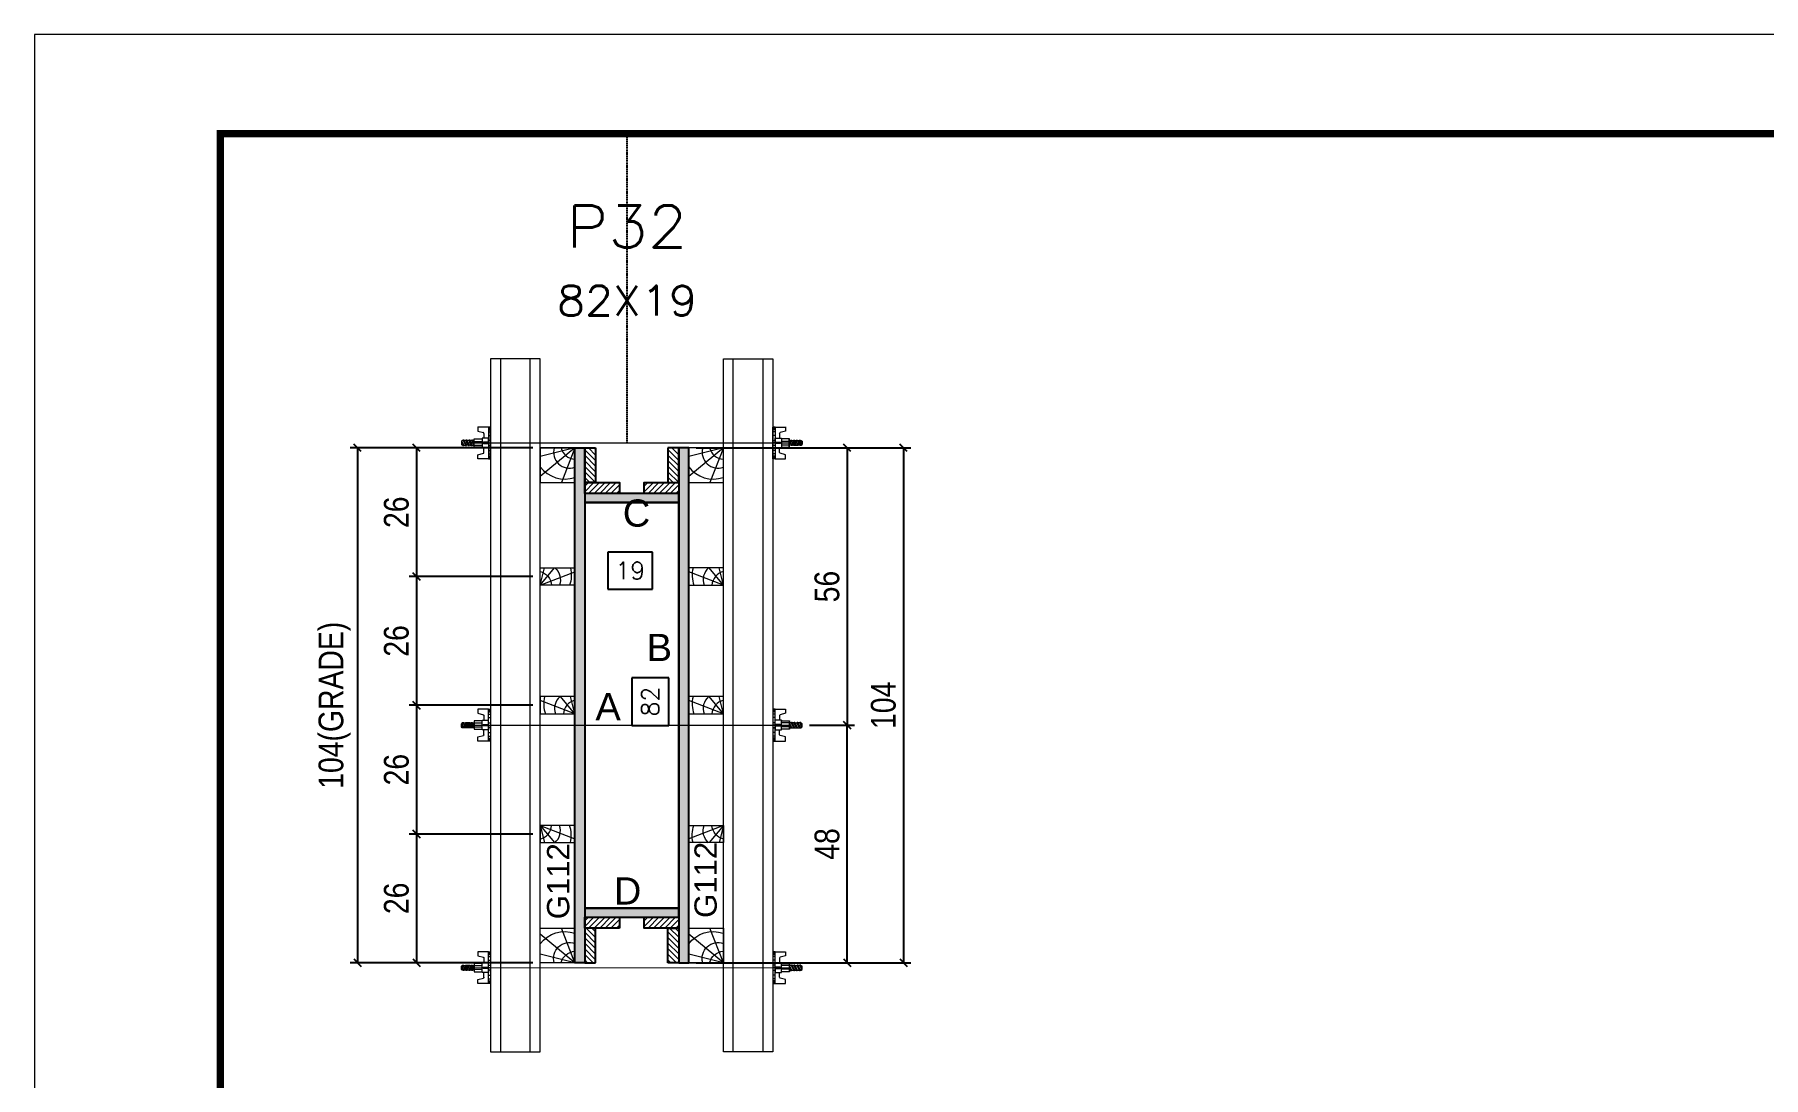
# Model space of a CAD drawing. Extents: x 808 to 7089, y -98 to 17032.
# Drawn here: x 808 to 1507, y 6274 to 6695 of the extents above; entities that cross this region are included whole.
import ezdxf
from ezdxf.enums import TextEntityAlignment as Align

# ---------------------------------------------------------------- set-up
doc = ezdxf.new("R2010")
doc.units = 0
doc.linetypes.add('DASHED', pattern=[0.75, 0.5, -0.25])
doc.linetypes.add('HIDDEN', pattern=[0.375, 0.25, -0.125])
for name, color, linetype in [('CHAPA', 1, 'Continuous'), ('Cota Seção (2x)', 241, 'Continuous'), ('MEIO_PONT', 93, 'Continuous'), ('Painéis', 200, 'Continuous'), ('SARRAFO', 251, 'Continuous'), ('Texto de Titulo', 7, 'Continuous'), ('Texto Qtd Sarr', 242, 'Continuous'), ('TEXTO_GERAL', 7, 'Continuous')]:
    doc.layers.add(name, color=color, linetype=linetype)
for name, color, linetype, lineweight in [('Folhas', 255, 'Continuous', 9), ('Hachura', 251, 'Continuous', 9), ('Madeira', 126, 'Continuous', 18), ('Perfil Metálico', 224, 'Continuous', 18), ('SARRAFO DE PRESSAO', 251, 'DASHED', 9), ('Texto Seção', 7, 'Continuous', 15)]:
    doc.layers.add(name, color=color, linetype=linetype, lineweight=lineweight)
doc.styles.add('ARIAL', font='arial.ttf')
doc.styles.add('COTA TECNICA 2X', font='techl___.ttf', dxfattribs={"height": 10})
doc.styles.add('ROMANS', font='romans.shx')
doc.styles.add('SANSSERIF', font='sas_____.pfb')
doc.dimstyles.new('SECAO PILAR', dxfattribs={"dimtxt": 10, "dimasz": 3, "dimexe": 3, "dimexo": 3, "dimgap": 3, "dimtad": 1, "dimdec": 1, "dimlfac": 0.5, "dimzin": 12, "dimdsep": 46, "dimtxsty": 'COTA TECNICA 2X', "dimblk1": 'OBLIQUE', "dimblk2": 'OBLIQUE', "dimsah": 1, "dimcen": 0.9, "dimclrd": 256, "dimclre": 256, "dimclrt": 256, "dimadec": 1, "dimazin": 3, "dimtfac": 1, "dimtdec": 1, "dimtmove": 0, "dimatfit": 3, "dimfxl": 1, "dimtolj": 1, "dimtzin": 12, "dimarcsym": 0})
doc.dimstyles.new('SECÇÃO 2', dxfattribs={"dimtxt": 7, "dimasz": 6, "dimexe": 0.18, "dimexo": 2, "dimgap": -4, "dimtad": 3, "dimdec": 1, "dimlfac": 0.5, "dimzin": 12, "dimdsep": 46, "dimtxsty": 'ROMANS', "dimblk": 'ARCHTICK', "dimcen": 0.09, "dimse1": 1, "dimse2": 1, "dimsd1": 1, "dimsd2": 1, "dimclrd": 180, "dimclre": 5, "dimclrt": 1, "dimadec": 0, "dimazin": 3, "dimtfac": 1, "dimtdec": 1, "dimtofl": 0, "dimtmove": 0, "dimatfit": 3, "dimldrblk": 'ARCHTICK', "dimfxl": 1, "dimtolj": 1, "dimtzin": 0, "dimarcsym": 0})
pattern_1 = [(135, (-21861.0176, 15823.2512), (-1.12253202, -1.12253202), [])]
pattern_2 = [(135, (-21861.0176, 15652.2512), (-1.12253202, -1.12253202), [])]

# ---------------------------------------------------------------- blocks, each defined once
blk = doc.blocks.new('9999999999')
at = {"layer": 'Folhas'}
blk.add_lwpolyline([(98138.98, 34190.21), (99623.98, 34190.21), (99623.98, 35240.21), (98138.98, 35240.21)], close=True, dxfattribs=at)
at = {"layer": 'Folhas', "color": 30, "const_width": 3}
blk.add_lwpolyline([(98213.98, 34230.21), (99583.98, 34230.21), (99583.98, 35200.21), (98213.98, 35200.21)], close=True, dxfattribs=at)
blk = doc.blocks.new('*D683')
at = {"layer": 'Cota Seção (2x)', "color": 180, "lineweight": -2, "transparency": 16777216}
for p, q in [((1064.39, 6435.46), (1049.39, 6435.46)), ((1049.39, 6435.46), (1049.39, 6416.13)), ((1064.39, 6416.13), (1064.39, 6435.46)), ((1049.39, 6416.13), (1064.39, 6416.13))]:
    blk.add_line(p, q, dxfattribs=at)
at = {"layer": 'Defpoints', "color": 0, "transparency": 16777216}
for p in [(1030.39, 6506.3), (1030.39, 6342.3), (1068.39, 6342.3)]:
    blk.add_point(p, dxfattribs=at)
at = {"layer": 'Cota Seção (2x)', "color": 1, "transparency": 16777216, "insert": (1056.89, 6425.8), "char_height": 7, "attachment_point": 5, "rotation": 90, "style": 'ROMANS'}
blk.add_mtext('\\A1;82', dxfattribs=at)
blk = doc.blocks.new('_ArchTick')
at = {"color": 0, "linetype": 'ByBlock', "const_width": 0.15}
blk.add_lwpolyline([(-0.5, -0.5), (0.5, 0.5)], dxfattribs=at)
blk = doc.blocks.new('_Oblique')
at = {"color": 0, "linetype": 'ByBlock', "lineweight": -2}
blk.add_line((-0.5, -0.5), (0.5, 0.5), dxfattribs=at)
blk = doc.blocks.new('*D684')
at = {"layer": 'Cota Seção (2x)', "lineweight": -2, "transparency": 16777216}
for p, q in [((1075.39, 6528.3), (1162.17, 6528.3)), ((1159.17, 6528.3), (1159.17, 6320.3)), ((1075.39, 6320.3), (1162.17, 6320.3))]:
    blk.add_line(p, q, dxfattribs=at)
at = {"layer": 'Defpoints', "color": 0, "transparency": 16777216}
for p in [(1072.39, 6528.3), (1072.39, 6320.3), (1159.17, 6320.3)]:
    blk.add_point(p, dxfattribs=at)
at = {"layer": 'Cota Seção (2x)', "lineweight": -2, "transparency": 16777216, "xscale": 3, "yscale": 3, "zscale": 3}
for p, rotation in [((1159.17, 6528.3), 90), ((1159.17, 6320.3), 270)]:
    blk.add_blockref('_Oblique', p, dxfattribs=dict(at, rotation=rotation))
at = {"layer": 'Cota Seção (2x)', "transparency": 16777216, "insert": (1151.06, 6424.3), "char_height": 10, "attachment_point": 5, "rotation": 90, "style": 'COTA TECNICA 2X'}
blk.add_mtext('\\A1;104', dxfattribs=at)
blk = doc.blocks.new('*D685')
at = {"layer": 'Cota Seção (2x)', "lineweight": -2, "transparency": 16777216}
for p, q in [((1109.39, 6528.3), (1139.4, 6528.3)), ((1136.4, 6528.3), (1136.4, 6416.23)), ((1121.19, 6416.23), (1139.4, 6416.23))]:
    blk.add_line(p, q, dxfattribs=at)
at = {"layer": 'Defpoints', "color": 0, "transparency": 16777216}
for p in [(1106.39, 6528.3), (1118.19, 6416.23), (1136.4, 6416.23)]:
    blk.add_point(p, dxfattribs=at)
at = {"layer": 'Cota Seção (2x)', "lineweight": -2, "transparency": 16777216, "xscale": 3, "yscale": 3, "zscale": 3}
for p, rotation in [((1136.4, 6528.3), 90), ((1136.4, 6416.23), 270)]:
    blk.add_blockref('_Oblique', p, dxfattribs=dict(at, rotation=rotation))
at = {"layer": 'Cota Seção (2x)', "transparency": 16777216, "insert": (1128.29, 6472.27), "char_height": 10, "attachment_point": 5, "rotation": 90, "style": 'COTA TECNICA 2X'}
blk.add_mtext('\\A1;56', dxfattribs=at)
blk = doc.blocks.new('*D686')
at = {"layer": 'Cota Seção (2x)', "lineweight": -2, "transparency": 16777216}
for p, q in [((1121.19, 6416.23), (1139.4, 6416.23)), ((1136.4, 6320.3), (1136.4, 6416.23)), ((1109.39, 6320.3), (1139.4, 6320.3))]:
    blk.add_line(p, q, dxfattribs=at)
at = {"layer": 'Defpoints', "color": 0, "transparency": 16777216}
for p in [(1118.19, 6416.23), (1136.4, 6416.23), (1106.39, 6320.3)]:
    blk.add_point(p, dxfattribs=at)
at = {"layer": 'Cota Seção (2x)', "lineweight": -2, "transparency": 16777216, "xscale": 3, "yscale": 3, "zscale": 3}
for p, rotation in [((1136.4, 6416.23), 90), ((1136.4, 6320.3), 270)]:
    blk.add_blockref('_Oblique', p, dxfattribs=dict(at, rotation=rotation))
at = {"layer": 'Cota Seção (2x)', "transparency": 16777216, "insert": (1128.3, 6368.27), "char_height": 10, "attachment_point": 5, "rotation": 90, "style": 'COTA TECNICA 2X'}
blk.add_mtext('\\A1;48', dxfattribs=at)
blk = doc.blocks.new('*D687')
at = {"layer": 'Cota Seção (2x)', "color": 180, "lineweight": -2, "transparency": 16777216}
for p, q in [((1057.78, 6486.21), (1039.78, 6486.21)), ((1039.78, 6486.21), (1039.78, 6471.21)), ((1057.78, 6471.21), (1057.78, 6486.21)), ((1039.78, 6471.21), (1057.78, 6471.21))]:
    blk.add_line(p, q, dxfattribs=at)
at = {"layer": 'Defpoints', "color": 0, "transparency": 16777216}
for p in [(1030.39, 6506.3), (1068.39, 6506.3), (1068.39, 6467.21)]:
    blk.add_point(p, dxfattribs=at)
at = {"layer": 'Cota Seção (2x)', "color": 1, "transparency": 16777216, "insert": (1048.78, 6478.71), "char_height": 7, "attachment_point": 5, "style": 'ROMANS'}
blk.add_mtext('\\A1;19', dxfattribs=at)
blk = doc.blocks.new('titulo1')
at = {"layer": 'Defpoints', "color": 252, "linetype": 'HIDDEN', "ltscale": 2}
blk.add_line((0, 0), (0, 125), dxfattribs=at)
at = {"layer": 'Defpoints', "style": 'ROMANS', "oblique": 15}
blk.add_attdef('FOLHA', text='', height=10, dxfattribs=at).set_placement((0, 15.58), align=Align.MIDDLE_CENTER)
at = {"layer": 'Texto Qtd Sarr', "color": 3, "style": 'ROMANS', "oblique": 15}
for tag, height, p in [('TITULO', 17, (0, 71.45)), ('SEÇÃO', 12, (0, 41.55))]:
    blk.add_attdef(tag, text='', height=height, dxfattribs=at).set_placement(p, align=Align.MIDDLE_CENTER)
blk = doc.blocks.new('PONTALETE')
at = {"layer": 'Madeira'}
for q in [(2.71, 7), (7, 5.76), (7, 1.74)]:
    blk.add_line((0, 0), q, dxfattribs=at)
blk.add_lwpolyline([(0, 0), (7, 0), (7, 7), (0, 7)], close=True, dxfattribs=at)
for centre, radius, start, end in [((2.04, 0.06), 6.23, 37.2818, 109.0913), ((1.09, 0.9), 3.19, 343.603, 109.9847), ((-0.21, -0.78), 3.09, 14.6322, 86.0383)]:
    blk.add_arc(centre, radius, start, end, dxfattribs=at)
blk = doc.blocks.new('*D688')
at = {"layer": 'Cota Seção (2x)', "lineweight": -2, "transparency": 16777216}
for p, q in [((1009.39, 6528.3), (935.61, 6528.3)), ((938.61, 6528.3), (938.61, 6320.3)), ((1009.39, 6320.3), (935.61, 6320.3))]:
    blk.add_line(p, q, dxfattribs=at)
at = {"layer": 'Defpoints', "color": 0, "transparency": 16777216}
for p in [(1012.39, 6528.3), (938.61, 6320.3), (1012.39, 6320.3)]:
    blk.add_point(p, dxfattribs=at)
at = {"layer": 'Cota Seção (2x)', "lineweight": -2, "transparency": 16777216, "xscale": 3, "yscale": 3, "zscale": 3}
for p, rotation in [((938.61, 6528.3), 90), ((938.61, 6320.3), 270)]:
    blk.add_blockref('_Oblique', p, dxfattribs=dict(at, rotation=rotation))
at = {"layer": 'Cota Seção (2x)', "transparency": 16777216, "insert": (929.39, 6424.3), "char_height": 10, "attachment_point": 5, "rotation": 90, "style": 'COTA TECNICA 2X'}
blk.add_mtext('\\A1;104(GRADE)', dxfattribs=at)
blk = doc.blocks.new('*D689')
at = {"layer": 'Cota Seção (2x)', "lineweight": -2, "transparency": 16777216}
for p, q in [((1009.39, 6372.3), (959.46, 6372.3)), ((962.46, 6372.3), (962.46, 6320.3)), ((1009.39, 6320.3), (959.46, 6320.3))]:
    blk.add_line(p, q, dxfattribs=at)
at = {"layer": 'Defpoints', "color": 0, "transparency": 16777216}
for p in [(1012.39, 6372.3), (962.46, 6320.3), (1012.39, 6320.3)]:
    blk.add_point(p, dxfattribs=at)
at = {"layer": 'Cota Seção (2x)', "lineweight": -2, "transparency": 16777216, "xscale": 3, "yscale": 3, "zscale": 3}
for p, rotation in [((962.46, 6372.3), 90), ((962.46, 6320.3), 270)]:
    blk.add_blockref('_Oblique', p, dxfattribs=dict(at, rotation=rotation))
at = {"layer": 'Cota Seção (2x)', "transparency": 16777216, "insert": (954.35, 6346.3), "char_height": 10, "attachment_point": 5, "rotation": 90, "style": 'COTA TECNICA 2X'}
blk.add_mtext('\\A1;26', dxfattribs=at)
blk = doc.blocks.new('MEIO PONTALETE')
at = {"layer": 'Madeira'}
for q in [(2.71, 7), (3.5, 2.88), (3.5, 0.87)]:
    blk.add_line((0, 0), q, dxfattribs=at)
blk.add_lwpolyline([(0, 0), (3.5, 0), (3.5, 7), (0, 7)], close=True, dxfattribs=at)
for centre, radius, start, end in [((2.04, 0.06), 6.23, 76.4499, 109.0913), ((1.09, 0.9), 3.19, 40.9063, 109.9847), ((-0.21, -0.78), 3.09, 14.6322, 86.0383)]:
    blk.add_arc(centre, radius, start, end, dxfattribs=at)
blk = doc.blocks.new('C')
at = {"layer": 'Hachura', "color": 0}
for p, q in [((0, 3.22), (0, -3.22)), ((0.45, 3.22), (0, 3.22)), ((0.46, 3.16), (0, 3.16)), ((0.46, 3.05), (0, 3.05)), ((0.46, 2.88), (0, 2.88)), ((0, 2.75), (0, -1.16)), ((0.46, 2.65), (0, 2.65)), ((0.46, 2.23), (0, 2.23)), ((0.46, 1.51), (0, 1.51)), ((0.39, 0.49), (0.17, 0.49)), ((0.45, -3.23), (0.45, 3.22)), ((0.45, 3.22), (2.58, 3.22)), ((1.74, 0.97), (0.45, 0.97)), ((1.45, 0.1), (0.45, 0.1)), ((1.35, 1.94), (1.35, 0.96)), ((2.58, 2.39), (1.47, 2.09)), ((1.74, -0.97), (1.74, 0.97)), ((1.74, 0.97), (1.74, 0.84)), ((1.74, 0.97), (1.74, 0.84)), ((1.74, 0.84), (3.35, 0.84)), ((3.35, 0.45), (1.74, 0.45)), ((2.58, 3.22), (2.58, 2.39)), ((3.32, 0.84), (3.32, -0.84)), ((3.35, 0.84), (3.35, -0.84)), ((3.68, 0.45), (3.35, 0.45)), ((3.84, -0.52), (3.35, 0.45)), ((3.35, 0.06), (3.67, -0.57)), ((3.68, 0.45), (4.16, -0.52)), ((3.72, 0.5), (4.25, -0.57)), ((4.37, -0.55), (3.83, 0.53)), ((4.15, 0.45), (3.93, 0.45)), ((4.42, -0.52), (3.93, 0.45)), ((4.15, 0.45), (4.26, 0.45)), ((4.26, 0.45), (4.74, -0.52)), ((4.3, 0.5), (4.83, -0.57)), ((4.95, -0.55), (4.41, 0.53)), ((4.51, 0.45), (4.84, 0.45)), ((5, -0.52), (4.51, 0.45)), ((4.84, 0.45), (5.32, -0.52)), ((4.88, 0.5), (5.41, -0.57)), ((5.53, -0.55), (4.99, 0.53)), ((5.58, -0.52), (5.09, 0.45)), ((5.42, 0.45), (5.09, 0.45)), ((5.58, -0.52), (5.09, 0.45)), ((5.42, 0.45), (5.74, -0.19)), ((5.46, 0.5), (5.74, -0.07)), ((5.74, 0.19), (5.57, 0.53)), ((5.74, 0.32), (5.68, 0.45)), ((5.68, 0.45), (5.74, 0.45)), ((5.74, 0.45), (5.9, 0.29)), ((5.74, 0.45), (5.74, -0.52)), ((5.9, -0.36), (5.9, 0.29)), ((0.45, 0), (0, 0)), ((0.46, -1.52), (0, -1.52)), ((0.46, -2.23), (0, -2.23)), ((0.46, -2.65), (0, -2.65)), ((0.46, -2.88), (0, -2.88)), ((0.46, -3.05), (0, -3.05)), ((0.46, -3.16), (0, -3.16)), ((0, -3.22), (2.57, -3.22)), ((0.08, -0.48), (0.29, -0.48)), ((0.29, -0.48), (0.4, -0.48)), ((0.45, 0), (0.45, -0.97)), ((0.45, -0.16), (1.45, -0.16)), ((0.45, -0.65), (0.45, -0.32)), ((0.45, -3.23), (0.45, -0.65)), ((0.45, -0.97), (1.74, -0.97)), ((1.35, -1.94), (1.35, -0.97)), ((2.58, -2.39), (1.47, -2.1)), ((3.35, -0.32), (1.74, -0.32)), ((3.35, -0.84), (1.74, -0.84)), ((2.58, -3.23), (2.58, -2.39)), ((3.35, -0.07), (3.58, -0.52)), ((3.35, -0.52), (3.58, -0.52)), ((3.84, -0.52), (4.16, -0.52)), ((4.42, -0.52), (4.74, -0.52)), ((4.63, -0.52), (4.74, -0.52)), ((5, -0.52), (5.32, -0.52)), ((5.58, -0.52), (5.74, -0.52)), ((5.74, -0.52), (5.9, -0.36)), ((5.74, -0.52), (5.74, -0.52))]:
    blk.add_line(p, q, dxfattribs=at)
for centre, radius, start, end in [((1.52, 1.94), 0.161, 104.7436, 180), ((1.44, -0.03), 0.129, 272.695, 87.305), ((3.81, 0.39), 0.143, 25.5688, 154.4312), ((4.39, 0.39), 0.143, 25.5688, 154.4312), ((4.97, 0.39), 0.143, 25.5688, 154.4312), ((5.55, 0.39), 0.143, 25.5688, 154.4312), ((0.17, -0.37), 0.174, 221.744, 317.8592), ((1.52, -1.94), 0.161, 180, 255.2564), ((3.71, -0.4), 0.174, 222.1408, 318.256), ((4.29, -0.4), 0.174, 222.1408, 318.256), ((4.87, -0.4), 0.174, 222.1408, 318.256), ((5.45, -0.4), 0.174, 222.1408, 318.256), ((5.61, -0.4), 0.174, 317.8592, 318.256)]:
    blk.add_arc(centre, radius, start, end, dxfattribs=at)
blk = doc.blocks.new('*D690')
at = {"layer": 'Cota Seção (2x)', "lineweight": -2, "transparency": 16777216}
for p, q in [((1009.39, 6528.3), (959.46, 6528.3)), ((962.46, 6528.3), (962.46, 6476.3)), ((1009.39, 6476.3), (959.46, 6476.3))]:
    blk.add_line(p, q, dxfattribs=at)
at = {"layer": 'Defpoints', "color": 0, "transparency": 16777216}
for p in [(1012.39, 6528.3), (962.46, 6476.3), (1012.39, 6476.3)]:
    blk.add_point(p, dxfattribs=at)
at = {"layer": 'Cota Seção (2x)', "lineweight": -2, "transparency": 16777216, "xscale": 3, "yscale": 3, "zscale": 3}
for p, rotation in [((962.46, 6528.3), 90), ((962.46, 6476.3), 270)]:
    blk.add_blockref('_Oblique', p, dxfattribs=dict(at, rotation=rotation))
at = {"layer": 'Cota Seção (2x)', "transparency": 16777216, "insert": (954.35, 6502.3), "char_height": 10, "attachment_point": 5, "rotation": 90, "style": 'COTA TECNICA 2X'}
blk.add_mtext('\\A1;26', dxfattribs=at)
blk = doc.blocks.new('*D691')
at = {"layer": 'Cota Seção (2x)', "lineweight": -2, "transparency": 16777216}
for p, q in [((1009.39, 6476.3), (959.46, 6476.3)), ((962.46, 6476.3), (962.46, 6424.3)), ((1009.39, 6424.3), (959.46, 6424.3))]:
    blk.add_line(p, q, dxfattribs=at)
at = {"layer": 'Defpoints', "color": 0, "transparency": 16777216}
for p in [(1012.39, 6476.3), (962.46, 6424.3), (1012.39, 6424.3)]:
    blk.add_point(p, dxfattribs=at)
at = {"layer": 'Cota Seção (2x)', "lineweight": -2, "transparency": 16777216, "xscale": 3, "yscale": 3, "zscale": 3}
for p, rotation in [((962.46, 6476.3), 90), ((962.46, 6424.3), 270)]:
    blk.add_blockref('_Oblique', p, dxfattribs=dict(at, rotation=rotation))
at = {"layer": 'Cota Seção (2x)', "transparency": 16777216, "insert": (954.35, 6450.3), "char_height": 10, "attachment_point": 5, "rotation": 90, "style": 'COTA TECNICA 2X'}
blk.add_mtext('\\A1;26', dxfattribs=at)
blk = doc.blocks.new('*D1731')
at = {"layer": 'Cota Seção (2x)', "lineweight": -2, "transparency": 16777216}
for p, q in [((1009.39, 6424.3), (959.46, 6424.3)), ((962.46, 6424.3), (962.46, 6372.3)), ((1009.39, 6372.3), (959.46, 6372.3))]:
    blk.add_line(p, q, dxfattribs=at)
at = {"layer": 'Defpoints', "color": 0, "transparency": 16777216}
for p in [(1012.39, 6424.3), (962.46, 6372.3), (1012.39, 6372.3)]:
    blk.add_point(p, dxfattribs=at)
at = {"layer": 'Cota Seção (2x)', "lineweight": -2, "transparency": 16777216, "xscale": 3, "yscale": 3, "zscale": 3}
for p, rotation in [((962.46, 6424.3), 90), ((962.46, 6372.3), 270)]:
    blk.add_blockref('_Oblique', p, dxfattribs=dict(at, rotation=rotation))
at = {"layer": 'Cota Seção (2x)', "transparency": 16777216, "insert": (954.35, 6398.3), "char_height": 10, "attachment_point": 5, "rotation": 90, "style": 'COTA TECNICA 2X'}
blk.add_mtext('\\A1;26', dxfattribs=at)

msp = doc.modelspace()

# ---------------------------------------------------------------- hatches: boundary and pattern name
at = {"layer": 'Hachura'}
h = msp.add_hatch(color=256, dxfattribs=at)
h.dxf.hatch_style = 1
h.paths.add_polyline_path([(1030.39, 6320.3), (1026.39, 6320.3), (1026.39, 6528.3), (1030.39, 6528.3)])
h = msp.add_hatch(color=256, dxfattribs=at)
h.dxf.hatch_style = 1
h.paths.add_polyline_path([(1030.39, 6320.3), (1026.39, 6320.3), (1026.39, 6528.3), (1030.39, 6528.3)])
h = msp.add_hatch(dxfattribs=at)
h.set_pattern_fill('ANSI31', color=256, scale=0.5, angle=90, style=0)
h.set_pattern_definition(pattern_2)
h.paths.add_polyline_path([(1030.39, 6514.3), (1034.79, 6514.3), (1034.79, 6528.3), (1030.39, 6528.3)])
h = msp.add_hatch(dxfattribs=at)
h.set_pattern_fill('ANSI31', color=256, scale=0.5, angle=90, style=0)
h.set_pattern_definition(pattern_2)
h.paths.add_polyline_path([(1068.39, 6514.3), (1063.99, 6514.3), (1063.99, 6528.3), (1068.39, 6528.3)])
h = msp.add_hatch(color=256, dxfattribs=at)
h.dxf.hatch_style = 1
h.paths.add_polyline_path([(1068.39, 6320.3), (1072.39, 6320.3), (1072.39, 6528.3), (1068.39, 6528.3)])
h = msp.add_hatch(color=256, dxfattribs=at)
h.dxf.hatch_style = 1
h.paths.add_polyline_path([(1068.39, 6320.3), (1072.39, 6320.3), (1072.39, 6528.3), (1068.39, 6528.3)])
h = msp.add_hatch(dxfattribs=at)
h.set_pattern_fill('ANSI31', color=256, scale=0.5, angle=540, style=0)
h.set_pattern_definition([(225, (-8458.5613, -16415.1088), (1.12253202, -1.12253202), [])])
h.paths.add_polyline_path([(1030.39, 6514.3), (1030.39, 6509.9), (1044.39, 6509.9), (1044.39, 6514.3)])
h = msp.add_hatch(color=256, dxfattribs=at)
h.dxf.hatch_style = 1
h.paths.add_polyline_path([(1030.39, 6509.9), (1030.39, 6506.3), (1068.39, 6506.3), (1068.39, 6509.9)])
h = msp.add_hatch(color=256, dxfattribs=at)
h.dxf.hatch_style = 1
h.paths.add_polyline_path([(1030.39, 6509.9), (1030.39, 6506.3), (1068.39, 6506.3), (1068.39, 6509.9)])
h = msp.add_hatch(dxfattribs=at)
h.set_pattern_fill('ANSI31', color=256, scale=0.5, angle=540, style=0)
h.set_pattern_definition([(225, (-8434.5613, -16415.1088), (1.12253202, -1.12253202), [])])
h.paths.add_polyline_path([(1054.39, 6514.3), (1054.39, 6509.9), (1068.39, 6509.9), (1068.39, 6514.3)])
h = msp.add_hatch(color=256, dxfattribs=at)
h.dxf.hatch_style = 1
h.paths.add_polyline_path([(1030.39, 6342.3), (1030.39, 6338.7), (1068.39, 6338.7), (1068.39, 6342.3)])
h = msp.add_hatch(color=256, dxfattribs=at)
h.dxf.hatch_style = 1
h.paths.add_polyline_path([(1030.39, 6342.3), (1030.39, 6338.7), (1068.39, 6338.7), (1068.39, 6342.3)])
h = msp.add_hatch(dxfattribs=at)
h.set_pattern_fill('ANSI31', color=256, scale=0.5, angle=540, style=0)
h.set_pattern_definition([(225, (-8458.5613, -16590.7088), (1.12253202, -1.12253202), [])])
h.paths.add_polyline_path([(1030.39, 6338.7), (1030.39, 6334.3), (1044.39, 6334.3), (1044.39, 6338.7)])
h = msp.add_hatch(dxfattribs=at)
h.set_pattern_fill('ANSI31', color=256, scale=0.5, angle=90, style=0)
h.set_pattern_definition(pattern_1)
h.paths.add_polyline_path([(1030.39, 6334.3), (1034.79, 6334.3), (1034.79, 6320.3), (1030.39, 6320.3)])
h = msp.add_hatch(dxfattribs=at)
h.set_pattern_fill('ANSI31', color=256, scale=0.5, angle=540, style=0)
h.set_pattern_definition([(225, (-8434.5613, -16590.7088), (1.12253202, -1.12253202), [])])
h.paths.add_polyline_path([(1054.39, 6338.7), (1054.39, 6334.3), (1068.39, 6334.3), (1068.39, 6338.7)])
h = msp.add_hatch(dxfattribs=at)
h.set_pattern_fill('ANSI31', color=256, scale=0.5, angle=90, style=0)
h.set_pattern_definition(pattern_1)
h.paths.add_polyline_path([(1068.39, 6334.3), (1063.99, 6334.3), (1063.99, 6320.3), (1068.39, 6320.3)])

# ---------------------------------------------------------------- linework, layer by layer
at = {"layer": 'CHAPA'}
for points in [[(1030.39, 6320.3), (1026.39, 6320.3), (1026.39, 6528.3), (1030.39, 6528.3)], [(1030.39, 6320.3), (1026.39, 6320.3), (1026.39, 6528.3), (1030.39, 6528.3)], [(1068.39, 6320.3), (1072.39, 6320.3), (1072.39, 6528.3), (1068.39, 6528.3)], [(1068.39, 6320.3), (1072.39, 6320.3), (1072.39, 6528.3), (1068.39, 6528.3)], [(1030.39, 6509.9), (1030.39, 6506.3), (1068.39, 6506.3), (1068.39, 6509.9)], [(1030.39, 6509.9), (1030.39, 6506.3), (1068.39, 6506.3), (1068.39, 6509.9)], [(1030.39, 6342.3), (1030.39, 6338.7), (1068.39, 6338.7), (1068.39, 6342.3)], [(1030.39, 6342.3), (1030.39, 6338.7), (1068.39, 6338.7), (1068.39, 6342.3)]]:
    msp.add_lwpolyline(points, close=True, dxfattribs=at)
at = {"layer": 'Hachura'}
for p, q in [((981.59, 6530.3), (1113.39, 6530.31)), ((981.59, 6416.3), (1113.39, 6416.29)), ((981.59, 6318.3), (1113.39, 6318.29))]:
    msp.add_line(p, q, dxfattribs=at)
at = {"layer": 'Madeira'}
for points in [[(1026.39, 6320.3), (1012.39, 6320.3), (1012.39, 6528.3), (1026.39, 6528.3)], [(1072.39, 6320.3), (1086.39, 6320.3), (1086.39, 6528.3), (1072.39, 6528.3)]]:
    msp.add_lwpolyline(points, close=True, dxfattribs=at)
at = {"layer": 'Painéis'}
msp.add_lwpolyline([(1068.39, 6506.3), (1030.39, 6506.3), (1030.39, 6342.3), (1068.39, 6342.3)], close=True, dxfattribs=at)
at = {"layer": 'Perfil Metálico'}
for points in [[(992.39, 6284.3), (1012.39, 6284.3), (1012.39, 6564.3), (992.39, 6564.3)], [(1008.39, 6564.3), (996.39, 6564.3), (996.39, 6284.3), (1008.39, 6284.3)], [(1106.39, 6284.3), (1086.39, 6284.3), (1086.39, 6564.3), (1106.39, 6564.3)], [(1090.39, 6564.3), (1102.39, 6564.3), (1102.39, 6284.3), (1090.39, 6284.3)]]:
    msp.add_lwpolyline(points, close=True, dxfattribs=at)
at = {"layer": 'SARRAFO'}
for points in [[(1034.79, 6528.3), (1034.79, 6514.3), (1030.39, 6514.3), (1030.39, 6528.3)], [(1063.99, 6528.3), (1063.99, 6514.3), (1068.39, 6514.3), (1068.39, 6528.3)], [(1044.39, 6509.9), (1030.39, 6509.9), (1030.39, 6514.3), (1044.39, 6514.3)], [(1044.39, 6509.9), (1030.39, 6509.9), (1030.39, 6514.3), (1044.39, 6514.3)], [(1068.39, 6509.9), (1054.39, 6509.9), (1054.39, 6514.3), (1068.39, 6514.3)], [(1068.39, 6509.9), (1054.39, 6509.9), (1054.39, 6514.3), (1068.39, 6514.3)], [(1044.39, 6334.3), (1030.39, 6334.3), (1030.39, 6338.7), (1044.39, 6338.7)], [(1044.39, 6334.3), (1030.39, 6334.3), (1030.39, 6338.7), (1044.39, 6338.7)], [(1034.79, 6320.3), (1034.79, 6334.3), (1030.39, 6334.3), (1030.39, 6320.3)], [(1068.39, 6334.3), (1054.39, 6334.3), (1054.39, 6338.7), (1068.39, 6338.7)], [(1068.39, 6334.3), (1054.39, 6334.3), (1054.39, 6338.7), (1068.39, 6338.7)], [(1063.99, 6320.3), (1063.99, 6334.3), (1068.39, 6334.3), (1068.39, 6320.3)]]:
    msp.add_lwpolyline(points, close=True, dxfattribs=at)

# ---------------------------------------------------------------- block references
at = {"layer": 'Hachura', "linetype": 'Continuous', "yscale": 2, "zscale": 2, "rotation": 180}
for p, xscale in [((992.39, 6530.3), 2), ((1106.39, 6530.3), -2)]:
    msp.add_blockref('C', p, dxfattribs=dict(at, xscale=xscale))
at = {"layer": 'Hachura', "linetype": 'Continuous', "yscale": 2, "zscale": 2}
for p, xscale in [((992.39, 6416.3), -2), ((1106.39, 6416.3), 2), ((992.39, 6318.3), -2), ((1106.39, 6318.3), 2)]:
    msp.add_blockref('C', p, dxfattribs=dict(at, xscale=xscale))
at = {"layer": 'MEIO_PONT'}
for name, p, xscale, yscale, zscale, rotation in [('PONTALETE', (1026.39, 6528.3), 2, 2, 2, 180), ('PONTALETE', (1086.39, 6528.3), 2, 2, 2, 180), ('MEIO PONTALETE', (1012.39, 6472.8), -1.999999997962732, 1.999999997962732, 1.999999997962732, 270), ('MEIO PONTALETE', (1086.39, 6472.8), 1.999999997962732, 1.999999997962732, 1.999999997962732, 90.00000000000001), ('MEIO PONTALETE', (1026.39, 6420.8), 1.999999997962732, 1.999999997962732, 1.999999997962732, 90.00000000000001), ('MEIO PONTALETE', (1086.39, 6420.8), 1.999999997962732, 1.999999997962732, 1.999999997962732, 90.00000000000001), ('MEIO PONTALETE', (1012.39, 6375.8), 1.999999997962732, 1.999999997962732, 1.999999997962732, 270), ('MEIO PONTALETE', (1086.39, 6375.8), -1.999999997962732, 1.999999997962732, 1.999999997962732, 90)]:
    msp.add_blockref(name, p, dxfattribs=dict(at, xscale=xscale, yscale=yscale, zscale=zscale, rotation=rotation))
at = {"layer": 'MEIO_PONT', "xscale": -2, "yscale": 2, "zscale": 2}
for p in [(1026.39, 6320.3), (1086.39, 6320.3)]:
    msp.add_blockref('PONTALETE', p, dxfattribs=at)
at = {"layer": 'SARRAFO DE PRESSAO', "color": 6, "linetype": 'ByBlock'}
msp.add_blockref('9999999999', (-97330.81, -28544.9), dxfattribs=at)
at = {"layer": 'Texto Seção'}
ref = msp.add_blockref('titulo1', (1047.49, 6530.3), dxfattribs=at)
ref.add_attrib('TITULO', 'P32', dxfattribs={"layer": 'Texto de Titulo', "color": 7, "height": 17, "style": 'ROMANS', "width": 1.1}).set_placement((1047.49, 6617.8), align=Align.MIDDLE_CENTER)
ref.add_attrib('SEÇÃO', '82X19', dxfattribs={"layer": 'Texto de Titulo', "color": 7, "height": 12, "style": 'ROMANS', "width": 1.1}).set_placement((1047.49, 6587.8), align=Align.MIDDLE_CENTER)

# ---------------------------------------------------------------- texts
at = {"layer": 'TEXTO_GERAL', "style": 'ARIAL'}
for s, p in [('C', (1051.32, 6501.97)), ('B', (1060.56, 6447.66)), ('A', (1039.85, 6423.75)), ('D', (1047.72, 6349.3))]:
    msp.add_text(s, height=11, dxfattribs=at).set_placement(p, align=Align.MIDDLE_CENTER)
at = {"layer": 'TEXTO_GERAL', "color": 0, "linetype": 'Continuous', "style": 'SANSSERIF'}
for p in [(1019.66, 6337.85), (1079.22, 6338.39)]:
    msp.add_text('G112', height=9, rotation=90, dxfattribs=at).set_placement(p, align=Align.MIDDLE_LEFT)

# ---------------------------------------------------------------- dimensions: what is measured, and where the dimension line sits
at = {"layer": 'Cota Seção (2x)', "color": 241}
dim = msp.add_linear_dim(base=(938.61, 6320.3), p1=(1012.39, 6528.3), p2=(1012.39, 6320.3), angle=270, text='<>(GRADE)', dimstyle='SECAO PILAR', dxfattribs=at)
dim.commit()
dim.dimension.update_dxf_attribs({"geometry": '*D688', "text_midpoint": (929.39, 6424.3)})
for base, p1, p2, angle, picture, middle in [((962.46, 6476.3), (1012.39, 6528.3), (1012.39, 6476.3), 270, '*D690', (954.35, 6502.3)), ((1159.17, 6320.3), (1072.39, 6528.3), (1072.39, 6320.3), 270, '*D684', (1151.06, 6424.3)), ((1136.4, 6416.23), (1106.39, 6528.3), (1118.19, 6416.23), 270, '*D685', (1128.29, 6472.27)), ((962.46, 6424.3), (1012.39, 6476.3), (1012.39, 6424.3), 270, '*D691', (954.35, 6450.3)), ((962.46, 6372.3), (1012.39, 6424.3), (1012.39, 6372.3), 90, '*D1731', (954.35, 6398.3)), ((1136.4, 6416.23), (1106.39, 6320.3), (1118.19, 6416.23), 90, '*D686', (1128.3, 6368.27)), ((962.46, 6320.3), (1012.39, 6372.3), (1012.39, 6320.3), 270, '*D689', (954.35, 6346.3))]:
    dim = msp.add_linear_dim(base=base, p1=p1, p2=p2, angle=angle, dimstyle='SECAO PILAR', dxfattribs=at)
    dim.commit()
    dim.dimension.update_dxf_attribs({"geometry": picture, "text_midpoint": middle})
dim = msp.add_linear_dim(base=(1068.39, 6342.3), p1=(1030.39, 6506.3), p2=(1030.39, 6342.3), angle=270, dimstyle='SECÇÃO 2', dxfattribs=at)
dim.commit()
dim.dimension.update_dxf_attribs({"geometry": '*D683', "text_midpoint": (1068.39, 6425.8), "dimtype": 160})
dim = msp.add_linear_dim(base=(1068.39, 6467.21), p1=(1030.39, 6506.3), p2=(1068.39, 6506.3), dimstyle='SECÇÃO 2', dxfattribs=at)
dim.commit()
dim.dimension.update_dxf_attribs({"geometry": '*D687', "text_midpoint": (1048.78, 6467.21), "dimtype": 160})

doc.saveas('drawing.dxf')
